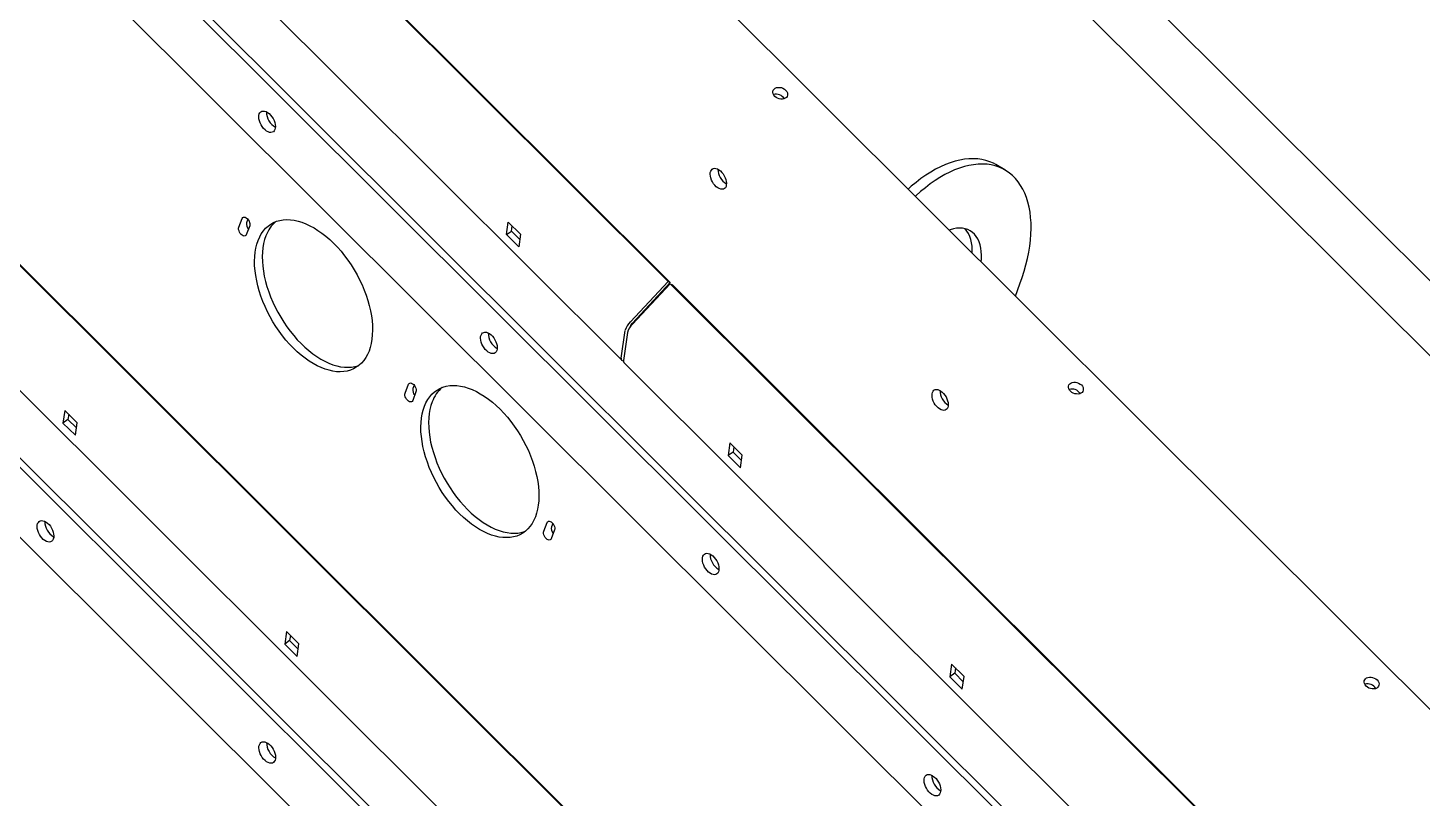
# Model space of a CAD drawing. Header units: millimetres. Extents: x 0 to 55611, y 0 to 32827.
# Drawn here: x 44682 to 45700, y 13325 to 13888 of the extents above; entities that cross this region are included whole.
import ezdxf

# ---------------------------------------------------------------- set-up
doc = ezdxf.new("R2010")
doc.units = ezdxf.units.MM
doc.header["$LTSCALE"] = 10
doc.linetypes.add('SLD-Continua', pattern=[0])
doc.layers.add('EQUIPO', color=30, linetype='SLD-Continua')
doc.layers.add('STRUC', color=5, linetype='SLD-Continua')

msp = doc.modelspace()

# ---------------------------------------------------------------- linework, layer by layer
at = {"layer": 'EQUIPO', "linetype": 'SLD-Continua', "lineweight": 25}
for p, q in [((45790.3, 13305.5), (43004.9, 16084.3)), ((43149.4, 15557.2), (45731.3, 12981.6)), ((43147.5, 15552.2), (45729.3, 12976.6)), ((45699.8, 12955), (43154.3, 15494.4)), ((43149.5, 15096.2), (45443.9, 12807.4)), ((43147.6, 15091.2), (45439.5, 12804.8)), ((45407.1, 12786.1), (43154.4, 15033.4)), ((45149.6, 13702.3), (44503.2, 14347.1)), ((45151.1, 13701.5), (44504.7, 14346.3)), ((44469.3, 14289.6), (45115.7, 13644.8)), ((45149.7, 13241.3), (44503.3, 13886.2)), ((45151.2, 13240.5), (44504.8, 13885.3)), ((44469.4, 13828.7), (45115.8, 13183.8)), ((45395.7, 13783.9), (45388.9, 13787.8)), ((44836, 13742), (44838.4, 13748.4)), ((44843.9, 13742.9), (44841.4, 13736.5)), ((44842.6, 13747.8), (44841.6, 13745.3)), ((45031.5, 13736.6), (45032.8, 13745.8)), ((45032.8, 13745.8), (45041.8, 13736.8)), ((45035.1, 13739.2), (45035.6, 13743)), ((45031.5, 13736.6), (45035.1, 13739.2)), ((45040.5, 13727.6), (45031.5, 13736.6)), ((45041.3, 13733), (45035.1, 13739.2)), ((45041.8, 13736.8), (45040.5, 13727.6)), ((45122, 13672.8), (45149.6, 13702.3)), ((45123.5, 13671.9), (45151.1, 13701.5)), ((45151.2, 13700.7), (45123.6, 13671.2)), ((45149.6, 13702.3), (45151.1, 13701.5)), ((45796.3, 13057.2), (45151.2, 13700.7)), ((45151.2, 13700.7), (45152.7, 13699.9)), ((45796.5, 13057.6), (45152.7, 13699.9)), ((45403.3, 13691.7), (45406.6, 13700.6)), ((45121.8, 13669.1), (45121.8, 13669.2)), ((45115.3, 13646.2), (45118.2, 13666.6)), ((45119.8, 13665), (45116.9, 13644.7)), ((45117.2, 13643.2), (45763.6, 12998.4)), ((44957.5, 13620.8), (44959.9, 13627.2)), ((44965.4, 13621.7), (44963, 13615.3)), ((44964.1, 13626.5), (44963.1, 13624)), ((44708.9, 13608.1), (44707.5, 13598.9)), ((44717.9, 13599.1), (44708.9, 13608.1)), ((44711.1, 13601.5), (44707.5, 13598.9)), ((44707.5, 13598.9), (44716.6, 13589.9)), ((44711.7, 13605.3), (44711.1, 13601.5)), ((44711.1, 13601.5), (44717.4, 13595.3)), ((44716.6, 13589.9), (44717.9, 13599.1)), ((45194.7, 13584.3), (45193.4, 13575.1)), ((45197, 13577.7), (45193.4, 13575.1)), ((45203.8, 13575.3), (45194.7, 13584.3)), ((45197.5, 13581.5), (45197, 13577.7)), ((45197, 13577.7), (45203.2, 13571.5)), ((45193.4, 13575.1), (45202.4, 13566.1)), ((45202.4, 13566.1), (45203.8, 13575.3)), ((45058.7, 13519.8), (45061.2, 13526.1)), ((45066.7, 13520.7), (45064.2, 13514.3)), ((45065.4, 13525.5), (45064.4, 13523)), ((44870.9, 13446.5), (44869.6, 13437.3)), ((44879.9, 13437.5), (44870.9, 13446.5)), ((44873.1, 13439.9), (44869.6, 13437.3)), ((44869.6, 13437.3), (44878.6, 13428.2)), ((44873.7, 13443.7), (44873.1, 13439.9)), ((44873.1, 13439.9), (44879.4, 13433.6)), ((44878.6, 13428.2), (44879.9, 13437.5)), ((45356.7, 13422.7), (45355.4, 13413.5)), ((45359, 13416.1), (45355.4, 13413.5)), ((45365.8, 13413.7), (45356.7, 13422.7)), ((45359.5, 13419.9), (45359, 13416.1)), ((45359, 13416.1), (45365.2, 13409.8)), ((45355.4, 13413.5), (45364.5, 13404.4)), ((45364.5, 13404.4), (45365.8, 13413.7))]:
    msp.add_line(p, q, dxfattribs=at)
at = {"layer": 'EQUIPO', "linetype": 'SLD-Continua', "lineweight": 25, "flags": 128}
for points in [[(45235.2, 13836.2), (45234.2, 13835.8), (45233.1, 13835.6), (45231.9, 13835.6), (45230.7, 13835.8), (45229.5, 13836.2), (45228.5, 13836.8), (45227.5, 13837.6), (45226.8, 13838.5), (45226.3, 13839.4), (45226.1, 13840.4), (45226.1, 13841.4), (45226.4, 13842.2), (45227, 13843), (45227.8, 13843.6), (45228.7, 13844), (45229.9, 13844.2), (45231, 13844.2), (45232.3, 13844), (45233.4, 13843.6), (45234.5, 13842.9), (45235.4, 13842.2), (45236.2, 13841.3), (45236.7, 13840.3), (45236.9, 13839.4), (45236.9, 13838.4), (45236.6, 13837.5), (45236, 13836.8), (45235.2, 13836.2)], [(44862.3, 13813.4), (44861.8, 13812.5), (44861.2, 13811.8), (44860.4, 13811.4), (44859.4, 13811.2), (44858.4, 13811.3), (44857.3, 13811.7), (44856.2, 13812.3), (44855.1, 13813.2), (44854, 13814.2), (44853, 13815.5), (44852.2, 13816.8), (44851.5, 13818.2), (44851, 13819.7), (44850.7, 13821.1), (44850.5, 13822.5), (44850.6, 13823.7), (44850.9, 13824.8), (44851.4, 13825.7), (44852, 13826.4), (44852.8, 13826.8), (44853.8, 13826.9), (44854.8, 13826.8), (44855.9, 13826.5), (44857, 13825.8), (44858.2, 13825), (44859.2, 13823.9), (44860.2, 13822.7), (44861, 13821.4), (44861.7, 13820), (44862.2, 13818.5), (44862.6, 13817.1), (44862.7, 13815.7), (44862.6, 13814.5), (44862.3, 13813.4)], [(45388.9, 13787.8), (45387.3, 13788.7), (45384.6, 13789.8), (45381.8, 13790.8), (45378.8, 13791.5), (45375.8, 13791.9), (45372.6, 13792.1), (45369.4, 13792), (45366.1, 13791.7), (45362.7, 13791.1), (45359.2, 13790.2), (45355.7, 13789.1), (45352.2, 13787.8), (45348.6, 13786.2), (45345, 13784.4), (45341.4, 13782.3), (45337.8, 13780), (45334.2, 13777.5), (45330.7, 13774.8), (45327.2, 13771.9), (45324.9, 13769.9)], [(45180.7, 13783), (45181.2, 13783.8), (45181.8, 13784.5), (45182.6, 13784.9), (45183.5, 13785.1), (45184.5, 13785), (45185.6, 13784.6), (45186.7, 13784), (45187.8, 13783.2), (45188.8, 13782.1), (45189.8, 13780.9), (45190.6, 13779.6), (45191.3, 13778.2), (45191.8, 13776.8), (45192.1, 13775.4), (45192.2, 13774.1), (45192.1, 13772.9), (45191.9, 13771.8), (45191.4, 13770.9), (45190.7, 13770.3), (45190, 13769.9), (45189, 13769.7), (45188, 13769.8), (45186.9, 13770.2), (45185.8, 13770.8), (45184.8, 13771.6), (45183.7, 13772.7), (45182.8, 13773.8), (45182, 13775.2), (45181.3, 13776.5), (45180.8, 13778), (45180.5, 13779.3), (45180.3, 13780.7), (45180.4, 13781.9), (45180.7, 13783)], [(45406.6, 13700.6), (45408.3, 13705.3), (45409.7, 13709.9), (45411, 13714.5), (45412.1, 13719.1), (45413.1, 13723.7), (45413.8, 13728.1), (45414.3, 13732.5), (45414.6, 13736.9), (45414.8, 13741.1), (45414.7, 13745.2), (45414.4, 13749.2), (45414, 13753), (45413.3, 13756.7), (45412.4, 13760.3), (45411.4, 13763.6), (45410.2, 13766.8), (45408.7, 13769.8), (45407.1, 13772.6), (45405.4, 13775.2), (45403.4, 13777.6), (45401.3, 13779.7), (45399, 13781.6), (45396.6, 13783.3), (45394.1, 13784.7), (45391.4, 13785.9), (45388.6, 13786.9), (45385.6, 13787.5), (45382.6, 13788), (45379.4, 13788.2), (45376.2, 13788.1), (45372.8, 13787.7), (45369.4, 13787.2), (45366, 13786.3), (45362.5, 13785.2), (45358.9, 13783.9), (45355.4, 13782.3), (45351.8, 13780.5), (45348.2, 13778.4), (45344.6, 13776.1), (45341, 13773.6), (45337.5, 13770.9), (45334, 13768), (45330.5, 13764.9), (45330.2, 13764.6)], [(44841.4, 13736.5), (44841.1, 13736), (44840.6, 13735.6), (44839.9, 13735.5), (44839.2, 13735.7), (44838.4, 13736.1), (44837.7, 13736.7), (44837, 13737.5), (44836.5, 13738.4), (44836.1, 13739.4), (44835.8, 13740.3), (44835.8, 13741.2), (44836, 13742)], [(44838.4, 13748.4), (44838.8, 13749), (44839.3, 13749.3), (44839.9, 13749.4), (44840.6, 13749.3), (44841.4, 13748.9), (44842.2, 13748.2), (44842.8, 13747.4), (44843.4, 13746.5), (44843.8, 13745.5), (44844, 13744.6), (44844.1, 13743.7), (44843.9, 13742.9)], [(44850.1, 13732.4), (44851.2, 13734.9), (44852.4, 13737.2), (44853.9, 13739.3), (44855.5, 13741.2), (44857.3, 13742.8), (44859.3, 13744.3), (44861.4, 13745.4), (44863.6, 13746.4), (44866, 13747), (44868.4, 13747.4), (44871, 13747.6), (44873.7, 13747.5), (44876.4, 13747.1), (44879.2, 13746.5), (44882.1, 13745.6), (44885, 13744.5), (44887.9, 13743.1), (44890.9, 13741.5), (44893.8, 13739.7), (44896.7, 13737.6), (44899.6, 13735.4), (44902.5, 13732.9), (44905.3, 13730.2), (44908, 13727.4), (44910.7, 13724.4), (44913.2, 13721.2), (44915.7, 13717.9), (44918, 13714.5), (44920.2, 13710.9), (44922.3, 13707.3), (44924.2, 13703.6), (44926, 13699.9), (44927.6, 13696.1), (44929, 13692.3), (44930.2, 13688.5), (44931.3, 13684.7), (44932.2, 13681), (44932.8, 13677.3), (44933.3, 13673.7), (44933.6, 13670.1), (44933.7, 13666.7), (44933.5, 13663.4), (44933.2, 13660.2), (44932.7, 13657.1), (44932, 13654.2), (44931.1, 13651.5), (44930, 13649), (44928.7, 13646.7), (44927.2, 13644.6), (44925.6, 13642.7), (44923.8, 13641.1), (44921.8, 13639.6), (44919.7, 13638.5), (44917.5, 13637.5), (44915.1, 13636.9), (44912.7, 13636.5), (44910.1, 13636.3), (44907.4, 13636.4), (44904.7, 13636.8), (44901.9, 13637.4), (44899, 13638.3), (44896.1, 13639.4), (44893.2, 13640.8), (44890.2, 13642.4), (44887.3, 13644.2), (44884.4, 13646.3), (44881.5, 13648.5), (44878.6, 13651), (44875.8, 13653.7), (44873.1, 13656.5), (44870.4, 13659.5), (44867.9, 13662.7), (44865.4, 13666), (44863.1, 13669.4), (44860.9, 13672.9), (44858.8, 13676.6), (44856.9, 13680.2), (44855.2, 13684), (44853.6, 13687.8), (44852.1, 13691.6), (44850.9, 13695.4), (44849.8, 13699.1), (44849, 13702.9), (44848.3, 13706.6), (44847.8, 13710.2), (44847.5, 13713.8), (44847.5, 13717.2), (44847.6, 13720.5), (44847.9, 13723.7), (44848.4, 13726.8), (44849.1, 13729.6), (44850.1, 13732.4)], [(45378.3, 13716.6), (45378.5, 13718.7), (45378.6, 13721.5), (45378.4, 13724.2), (45378.1, 13726.8), (45377.5, 13729.2), (45376.8, 13731.4), (45375.8, 13733.4), (45374.7, 13735.3), (45373.4, 13736.9), (45371.9, 13738.2), (45370.3, 13739.4), (45368.6, 13740.3), (45366.7, 13740.9), (45364.7, 13741.3), (45362.5, 13741.4), (45360.3, 13741.3), (45358, 13740.9), (45355.7, 13740.2), (45354.9, 13739.9)], [(45371.7, 13723.1), (45371.8, 13725.4), (45371.6, 13728.1), (45371.3, 13730.7), (45370.7, 13733.1), (45370, 13735.3), (45369, 13737.4), (45367.9, 13739.2), (45366.6, 13740.8), (45366.4, 13741)], [(44855.7, 13735.6), (44854.8, 13732.9), (44854.1, 13730), (44853.6, 13727), (44853.2, 13723.8), (44853.1, 13720.5), (44853.2, 13717), (44853.5, 13713.5), (44853.9, 13709.9), (44854.6, 13706.2), (44855.5, 13702.4), (44856.5, 13698.6), (44857.8, 13694.8), (44859.2, 13691), (44860.8, 13687.3), (44862.6, 13683.5), (44864.5, 13679.8), (44866.6, 13676.2), (44868.8, 13672.7), (44871.1, 13669.3), (44873.5, 13666), (44876.1, 13662.8), (44878.7, 13659.8), (44881.5, 13656.9), (44884.3, 13654.3), (44887.1, 13651.8), (44890, 13649.5), (44892.9, 13647.5), (44895.9, 13645.6), (44898.8, 13644), (44901.8, 13642.6), (44904.7, 13641.5), (44907.5, 13640.7), (44910.3, 13640), (44913.1, 13639.7), (44915.8, 13639.6), (44918.3, 13639.7), (44920.8, 13640.1), (44923.2, 13640.8), (44923.7, 13641)], [(45024.4, 13651.8), (45023.9, 13650.9), (45023.2, 13650.2), (45022.4, 13649.8), (45021.5, 13649.6), (45020.4, 13649.7), (45019.3, 13650.1), (45018.2, 13650.7), (45017.1, 13651.6), (45016, 13652.6), (45015.1, 13653.8), (45014.2, 13655.2), (45013.5, 13656.6), (45013, 13658), (45012.7, 13659.5), (45012.6, 13660.8), (45012.6, 13662.1), (45012.9, 13663.2), (45013.4, 13664.1), (45014.1, 13664.7), (45014.9, 13665.1), (45015.8, 13665.3), (45016.9, 13665.2), (45018, 13664.8), (45019.1, 13664.2), (45020.2, 13663.4), (45021.2, 13662.3), (45022.2, 13661.1), (45023, 13659.7), (45023.7, 13658.3), (45024.3, 13656.9), (45024.6, 13655.5), (45024.7, 13654.1), (45024.6, 13652.8), (45024.4, 13651.8)], [(45115.3, 13646.2), (45115.3, 13645.5), (45115.6, 13644.9), (45116.1, 13644.5), (45116.8, 13644.4), (45116.9, 13644.5)], [(45451.2, 13620.7), (45450.3, 13620.3), (45449.2, 13620), (45448, 13620.1), (45446.7, 13620.3), (45445.6, 13620.7), (45444.5, 13621.3), (45443.6, 13622.1), (45442.8, 13623), (45442.3, 13623.9), (45442.1, 13624.9), (45442.1, 13625.9), (45442.4, 13626.7), (45443, 13627.5), (45443.8, 13628.1), (45444.8, 13628.5), (45445.9, 13628.7), (45447.1, 13628.7), (45448.3, 13628.5), (45449.5, 13628.1), (45450.6, 13627.4), (45451.5, 13626.7), (45452.2, 13625.8), (45452.7, 13624.8), (45452.9, 13623.9), (45452.9, 13622.9), (45452.6, 13622), (45452, 13621.3), (45451.2, 13620.7)], [(44963, 13615.3), (44962.6, 13614.7), (44962.1, 13614.4), (44961.4, 13614.3), (44960.7, 13614.4), (44960, 13614.8), (44959.2, 13615.5), (44958.5, 13616.3), (44958, 13617.2), (44957.6, 13618.1), (44957.3, 13619.1), (44957.3, 13620), (44957.5, 13620.8)], [(44959.9, 13627.2), (44960.3, 13627.7), (44960.8, 13628.1), (44961.4, 13628.2), (44962.2, 13628), (44962.9, 13627.6), (44963.7, 13627), (44964.3, 13626.2), (44964.9, 13625.3), (44965.3, 13624.3), (44965.5, 13623.3), (44965.6, 13622.5), (44965.4, 13621.7)], [(44971.6, 13611.1), (44972.7, 13613.6), (44974, 13616), (44975.4, 13618.1), (44977, 13620), (44978.8, 13621.6), (44980.8, 13623), (44982.9, 13624.2), (44985.1, 13625.1), (44987.5, 13625.8), (44990, 13626.2), (44992.5, 13626.4), (44995.2, 13626.3), (44997.9, 13625.9), (45000.8, 13625.3), (45003.6, 13624.4), (45006.5, 13623.3), (45009.5, 13621.9), (45012.4, 13620.3), (45015.3, 13618.5), (45018.3, 13616.4), (45021.2, 13614.1), (45024, 13611.7), (45026.8, 13609), (45029.5, 13606.1), (45032.2, 13603.1), (45034.7, 13600), (45037.2, 13596.7), (45039.5, 13593.2), (45041.7, 13589.7), (45043.8, 13586.1), (45045.7, 13582.4), (45047.5, 13578.7), (45049.1, 13574.9), (45050.5, 13571.1), (45051.7, 13567.3), (45052.8, 13563.5), (45053.7, 13559.8), (45054.3, 13556.1), (45054.8, 13552.4), (45055.1, 13548.9), (45055.2, 13545.5), (45055.1, 13542.1), (45054.7, 13538.9), (45054.2, 13535.9), (45053.5, 13533), (45052.6, 13530.3), (45051.5, 13527.8), (45050.2, 13525.5), (45048.7, 13523.4), (45047.1, 13521.5), (45045.3, 13519.8), (45043.4, 13518.4), (45041.3, 13517.2), (45039, 13516.3), (45036.7, 13515.6), (45034.2, 13515.2), (45031.6, 13515.1), (45028.9, 13515.2), (45026.2, 13515.5), (45023.4, 13516.2), (45020.5, 13517), (45017.6, 13518.2), (45014.7, 13519.5), (45011.7, 13521.1), (45008.8, 13523), (45005.9, 13525), (45003, 13527.3), (45000.1, 13529.8), (44997.3, 13532.5), (44994.6, 13535.3), (44992, 13538.3), (44989.4, 13541.5), (44986.9, 13544.8), (44984.6, 13548.2), (44982.4, 13551.7), (44980.3, 13555.3), (44978.4, 13559), (44976.7, 13562.8), (44975.1, 13566.5), (44973.7, 13570.3), (44972.4, 13574.1), (44971.3, 13577.9), (44970.5, 13581.7), (44969.8, 13585.4), (44969.3, 13589), (44969, 13592.5), (44969, 13596), (44969.1, 13599.3), (44969.4, 13602.5), (44969.9, 13605.5), (44970.7, 13608.4), (44971.6, 13611.1)], [(45342.7, 13621.3), (45343.2, 13622.2), (45343.8, 13622.9), (45344.6, 13623.3), (45345.5, 13623.4), (45346.6, 13623.3), (45347.6, 13623), (45348.7, 13622.4), (45349.8, 13621.5), (45350.8, 13620.5), (45351.8, 13619.3), (45352.6, 13618), (45353.3, 13616.6), (45353.8, 13615.2), (45354.1, 13613.8), (45354.2, 13612.5), (45354.2, 13611.3), (45353.9, 13610.2), (45353.4, 13609.3), (45352.8, 13608.7), (45352, 13608.2), (45351.1, 13608.1), (45350, 13608.2), (45349, 13608.6), (45347.9, 13609.2), (45346.8, 13610), (45345.8, 13611), (45344.8, 13612.2), (45344, 13613.5), (45343.3, 13614.9), (45342.8, 13616.3), (45342.5, 13617.7), (45342.4, 13619), (45342.4, 13620.3), (45342.7, 13621.3)], [(44977.2, 13614.4), (44976.3, 13611.7), (44975.6, 13608.8), (44975.1, 13605.8), (44974.7, 13602.6), (44974.6, 13599.3), (44974.7, 13595.8), (44975, 13592.3), (44975.5, 13588.6), (44976.1, 13584.9), (44977, 13581.2), (44978.1, 13577.4), (44979.3, 13573.6), (44980.7, 13569.8), (44982.3, 13566), (44984.1, 13562.3), (44986, 13558.6), (44988.1, 13555), (44990.3, 13551.5), (44992.6, 13548), (44995.1, 13544.7), (44997.6, 13541.6), (45000.3, 13538.6), (45003, 13535.7), (45005.8, 13533.1), (45008.6, 13530.6), (45011.5, 13528.3), (45014.5, 13526.2), (45017.4, 13524.4), (45020.3, 13522.8), (45023.3, 13521.4), (45026.2, 13520.3), (45029, 13519.4), (45031.9, 13518.8), (45034.6, 13518.4), (45037.3, 13518.3), (45039.8, 13518.5), (45042.3, 13518.9), (45044.7, 13519.6), (45045.2, 13519.8)], [(44700.4, 13514), (44699.9, 13513.1), (44699.3, 13512.5), (44698.5, 13512), (44697.5, 13511.9), (44696.5, 13512), (44695.4, 13512.4), (44694.3, 13513), (44693.1, 13513.8), (44692.1, 13514.9), (44691.1, 13516.1), (44690.3, 13517.4), (44689.6, 13518.9), (44689.1, 13520.3), (44688.7, 13521.7), (44688.6, 13523.1), (44688.7, 13524.3), (44689, 13525.4), (44689.5, 13526.3), (44690.1, 13527), (44690.9, 13527.4), (44691.9, 13527.6), (44692.9, 13527.5), (44694, 13527.1), (44695.1, 13526.5), (44696.2, 13525.6), (44697.3, 13524.6), (44698.3, 13523.4), (44699.1, 13522), (44699.8, 13520.6), (44700.3, 13519.2), (44700.6, 13517.7), (44700.8, 13516.4), (44700.7, 13515.1), (44700.4, 13514)], [(45061.2, 13526.1), (45061.5, 13526.7), (45062.1, 13527.1), (45062.7, 13527.2), (45063.4, 13527), (45064.2, 13526.6), (45064.9, 13526), (45065.6, 13525.2), (45066.2, 13524.3), (45066.6, 13523.3), (45066.8, 13522.3), (45066.8, 13521.4), (45066.7, 13520.7)], [(45064.2, 13514.3), (45063.9, 13513.7), (45063.4, 13513.4), (45062.7, 13513.3), (45062, 13513.4), (45061.2, 13513.8), (45060.5, 13514.4), (45059.8, 13515.2), (45059.2, 13516.1), (45058.8, 13517.1), (45058.6, 13518.1), (45058.6, 13519), (45058.7, 13519.8)], [(45186.4, 13490.1), (45185.9, 13489.2), (45185.2, 13488.6), (45184.4, 13488.1), (45183.5, 13488), (45182.4, 13488.1), (45181.3, 13488.5), (45180.2, 13489.1), (45179.1, 13489.9), (45178.1, 13491), (45177.1, 13492.2), (45176.2, 13493.5), (45175.6, 13495), (45175, 13496.4), (45174.7, 13497.8), (45174.6, 13499.2), (45174.7, 13500.4), (45174.9, 13501.5), (45175.4, 13502.4), (45176.1, 13503.1), (45176.9, 13503.5), (45177.8, 13503.7), (45178.9, 13503.6), (45180, 13503.2), (45181.1, 13502.6), (45182.2, 13501.7), (45183.3, 13500.7), (45184.2, 13499.5), (45185.1, 13498.1), (45185.8, 13496.7), (45186.3, 13495.2), (45186.6, 13493.8), (45186.7, 13492.5), (45186.7, 13491.2), (45186.4, 13490.1)], [(45667.3, 13405.2), (45666.3, 13404.7), (45665.2, 13404.5), (45664, 13404.5), (45662.8, 13404.8), (45661.6, 13405.2), (45660.5, 13405.8), (45659.6, 13406.6), (45658.9, 13407.5), (45658.4, 13408.4), (45658.1, 13409.4), (45658.2, 13410.4), (45658.5, 13411.2), (45659, 13412), (45659.8, 13412.6), (45660.8, 13413), (45661.9, 13413.2), (45663.1, 13413.2), (45664.3, 13413), (45665.5, 13412.5), (45666.6, 13411.9), (45667.5, 13411.2), (45668.2, 13410.3), (45668.7, 13409.3), (45669, 13408.3), (45668.9, 13407.4), (45668.6, 13406.5), (45668.1, 13405.8), (45667.3, 13405.2)], [(44862.4, 13352.4), (44861.9, 13351.5), (44861.3, 13350.8), (44860.5, 13350.4), (44859.5, 13350.3), (44858.5, 13350.4), (44857.4, 13350.7), (44856.3, 13351.3), (44855.2, 13352.2), (44854.1, 13353.3), (44853.1, 13354.5), (44852.3, 13355.8), (44851.6, 13357.2), (44851.1, 13358.7), (44850.8, 13360.1), (44850.6, 13361.5), (44850.7, 13362.7), (44851, 13363.8), (44851.5, 13364.7), (44852.1, 13365.4), (44852.9, 13365.8), (44853.9, 13365.9), (44854.9, 13365.8), (44856, 13365.5), (44857.1, 13364.9), (44858.3, 13364), (44859.3, 13362.9), (44860.3, 13361.7), (44861.1, 13360.4), (44861.8, 13359), (44862.3, 13357.5), (44862.7, 13356.1), (44862.8, 13354.7), (44862.7, 13353.5), (44862.4, 13352.4)], [(45348.4, 13328.5), (45347.9, 13327.6), (45347.3, 13326.9), (45346.4, 13326.5), (45345.5, 13326.3), (45344.5, 13326.4), (45343.4, 13326.8), (45342.2, 13327.4), (45341.1, 13328.3), (45340.1, 13329.3), (45339.1, 13330.6), (45338.3, 13331.9), (45337.6, 13333.3), (45337.1, 13334.8), (45336.7, 13336.2), (45336.6, 13337.6), (45336.7, 13338.8), (45337, 13339.9), (45337.4, 13340.8), (45338.1, 13341.5), (45338.9, 13341.9), (45339.9, 13342), (45340.9, 13341.9), (45342, 13341.6), (45343.1, 13340.9), (45344.2, 13340.1), (45345.3, 13339), (45346.2, 13337.8), (45347.1, 13336.5), (45347.8, 13335.1), (45348.3, 13333.6), (45348.6, 13332.2), (45348.8, 13330.8), (45348.7, 13329.6), (45348.4, 13328.5)]]:
    msp.add_lwpolyline(points, dxfattribs=at)
at = {"layer": 'EQUIPO', "linetype": 'SLD-Continua', "lineweight": 25}
for centre, radius, start, end in [((45228.6, 13832.4), 6.83, 30.325, 107.5319), ((44869, 13826.2), 12.8, 179.5, 240.4946), ((45198.5, 13784.5), 12.5, 180.314, 239.6806), ((44847, 13744.1), 5.48, 167.857, 222.5536), ((44878.9, 13727.3), 24.6, 130.0378, 160.2481), ((45131.4, 13662.9), 13.7, 133.416, 164.122), ((45133, 13661.3), 13.7, 133.416, 164.122), ((45127.6, 13667.5), 6.05, 133.416, 164.122), ((45031, 13664.6), 12.8, 179.5, 240.4946), ((45118.4, 13644.2), 1.54, 163.9407, 221.2736), ((44968.5, 13622.9), 5.48, 167.8569, 222.5536), ((45000.4, 13606.1), 24.6, 130.0378, 160.2481), ((45360.6, 13622.8), 12.5, 180.314, 239.6806), ((45444.6, 13616.9), 6.83, 30.325, 107.5319), ((44707, 13526.9), 12.8, 179.5, 240.4946), ((45069.7, 13521.9), 5.48, 167.8569, 222.5536), ((45193, 13503), 12.8, 179.5, 240.4946), ((45660.7, 13401.4), 6.83, 30.325, 107.5319), ((44869.1, 13365.2), 12.8, 179.5, 240.4946), ((45355, 13341.3), 12.8, 179.5, 240.4946)]:
    msp.add_arc(centre, radius, start, end, dxfattribs=at)
at = {"layer": 'STRUC', "linetype": 'SLD-Continua', "lineweight": 25}
for p, q in [((46053.3, 13356.3), (44302.5, 15103.6)), ((44300.7, 15050.5), (46014.6, 13340.1))]:
    msp.add_line(p, q, dxfattribs=at)

doc.saveas('drawing.dxf')
